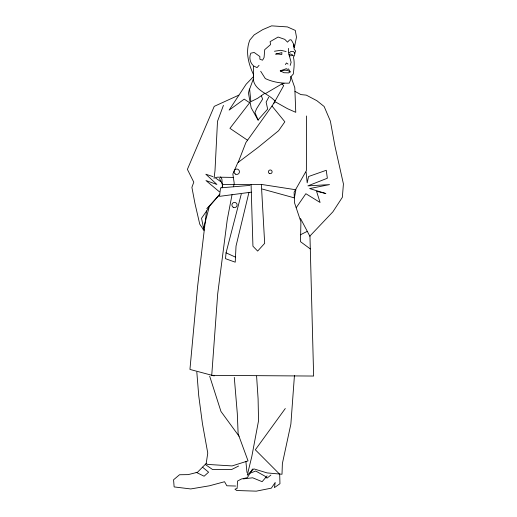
<?xml version="1.0" encoding="UTF-8"?>
<svg xmlns="http://www.w3.org/2000/svg" width="517" height="517" viewBox="0 0 517 517"><rect width="100%" height="100%" fill="white"/><g stroke="black" fill="none" stroke-linecap="round" stroke-linejoin="round"><path stroke-width="0.78" d="M306.465 115.976L306.374 170.694L294.115 192.221L294.516 202.761L300.907 221.832L300.506 241.678L310.303 248.935M253.401 75.993L253.388 66.415M294.444 375.529L290.871 424.076L282.379 463.549L282.004 474.244L267.102 472.913L253.847 468.874L247.255 475.213L251.824 456.44L258.545 420.748L258.093 398.82L256.6 376.111M241.252 194.172L226.058 252.832L225.496 258.681L235.229 262.184L236.023 246.079L248.929 192.473M206.522 210.975L197.533 287.097L189.939 369.429L214.161 375.891M214.051 178.527L215.007 170.532L217.502 121.333L223.428 105.378M232.03 194.702L227.228 219.867L217.696 293.83L211.731 375.355L313.638 376.046L309.961 235.991L332.909 211.796L342.357 197.3L343.424 183.936L334.88 145.794L330.376 121.088L324.14 106.496L316.837 100.673L306.284 95.128L300.881 94.592L294.981 91.367M233.542 186.773L234.214 183.251L232.85 174.022L237.82 162.668L257.964 147.507L278.598 130.723L284.848 121.792L272 106.03M222.052 187.736L222.711 184.886L219.46 178.52M249.478 88.989L248.438 93.028L251.159 107.775L258.203 120.358M203.181 229.897L209.101 207.336L201.546 218.277L203.995 230.44L199.775 224.223L195.006 203.685L191.897 187.354L193.785 182.178L187.393 169.363L214.238 106.353L238.822 95.141M290.186 65.407L291.11 62.318L288.396 52.049L288.389 48.385M238.175 162.396L245.905 142.537L272.511 105.319L275.206 100.569M268.717 97.215L266.132 102.082L267.651 109.113L258.048 119.931L254.946 112.525L256.678 108.583L262.617 99.115L261.305 95.723M285.436 64.606L286.399 62.984L288.021 64.063M252.496 468.99L247.372 477.643L241.426 479.001L237.529 481.056L237.116 488.468L234.951 489.166L236.728 490.517L256.309 491.15L271.328 488.158L275.218 482.477L274.417 487.615L279.968 483.712L279.691 474.251L255.333 449.796L285.294 408.52M296.189 207.75L305.857 193.713L320.081 202.464L316.553 191.271L325.859 193.532L309.638 188.569L329.516 184.608L307.899 185.868L327.351 178.242L326.259 170.287L308.539 176.523L307.195 182.902L306.103 172.051M208.138 207.879L219.751 194.172M267.102 475.886L262.125 481.682L252.664 477.792L243.32 478.884M259.062 65.329L257.059 67.611L253.66 65.995A10.999 10.999 0 0 1 250.829 53.18L254.183 52.476L259.864 56.527L259.87 59.229L262.571 60.192L264.077 57.484L264.723 49.645L270.546 44.617L270.12 41.644L278.107 37.043L284.751 39.35L287.536 42.129L289.346 40.158L290.276 39.731L291.355 39.996L294.063 44.863L294.335 47.176M206.787 208.694L219.693 194.644M253.13 76.962L246.111 84.265L229.109 110.121L244.237 99.135L249.646 102.76L229.942 128.345L247.527 140.217M205.999 463.639L197.475 472.292L188.169 474.625L179.522 474.748L173.576 479.776L174.126 486.917L190.734 488.946L209.424 485.799L224.552 481.728L226.84 485.78L235.642 486.038M290.043 71.63L288.693 72.865L283.982 72.716L280.195 70.829L286.405 68.658L287.122 69.368L288.57 68.929L290.321 72.141L288.299 70.7L285.054 70.163L280.311 71.1M273.493 103.587L275.477 101.92L287.536 108.699L295.763 112.325L294.806 87.722L290.858 76.49M270.889 475.071L266.992 478.16L264.943 476.157L255.747 471.032L249.957 473.204M289.093 52.863L291.097 51.351L293.688 51.622L294.768 53.393M264.924 93.163L257.634 98.308L250.881 101.675L249.627 89.131L253.285 79.12C254.403 90.481 268.401 93.493 275.05 101.106L283.723 85.576L281.83 83.954L265.454 93.603M289.21 54.75L290.444 53.942L292.338 54.75L293.268 55.83M300.383 234.808L307.292 231.338M238.595 466.03L231.571 469.552L212.649 469.578L205.456 464.602M281.83 83.954L284.066 83.347M275.542 54.227L281.907 52.598L281.797 54.492L276.078 53.8M274.456 51.254L280.712 50.285L286.114 51.513M292.88 55.558L289.365 55.836L289.093 54.33M251.314 192.156L219.479 196.363L220.552 187.865L250.008 185.396M223.131 184.459L261.363 184.42L295.886 189.771L294.393 197.882L262.177 189.015M233.354 177.415L217.45 177.169L215.13 177.712L220.539 181.493M212.965 176.633L205.824 174.21L216.914 184.472L205.947 180.543L219.357 191.762M226.058 252.832L235.455 257.123M196.124 472.299L204.118 476.228L208.597 472.17L202.49 467.155M239.1 436.296L220.959 411.448L209.682 376.169M220.423 176.898L221.89 179.056L222.504 187.697M260.691 71.275L265.299 78.571C272.724 82.067 281.067 83.45 289.242 83.134L290.476 80.277L290.858 76.762L293.288 74.054C293.966 68.328 294.813 62.744 293.423 57.18L294.619 55.132L294.884 52.857L295.692 51.08L294.225 49.341L293.41 44.475L294.393 47.351L296.487 37.172L295.285 30.419L287.439 26.916L271.606 25.85L262.694 29.643L254.164 34.904L249.847 40.048C245.181 51.551 248.464 63.74 253.395 74.37L253.401 80.322M300.48 218.433L309.916 236.314M245.885 461.429L246.977 472.512M234.285 377.371L237.297 413.438L238.13 433.866L248.05 460.886L232.107 465.92L207.892 464.447L206.154 463.788L207.763 453.092L202.438 423.636L198.735 395.796L196.815 372.014M261.363 184.42L264.672 243.345L257.653 251.075L252.936 246.215L251.094 184.698M233.206 207.252A2.604 2.604 0 0 0 237.116 204.99A2.604 2.604 0 0 0 233.206 202.735A2.604 2.604 0 0 0 233.206 207.252M235.397 174.087A2.708 2.708 0 0 0 239.455 171.741A2.708 2.708 0 0 0 235.397 169.395A2.708 2.708 0 0 0 235.397 174.087M269.228 173.357A1.855 1.855 0 0 0 272.116 171.954A1.855 1.855 0 0 0 269.46 170.151A1.855 1.855 0 0 0 269.228 173.357"/></g></svg>
